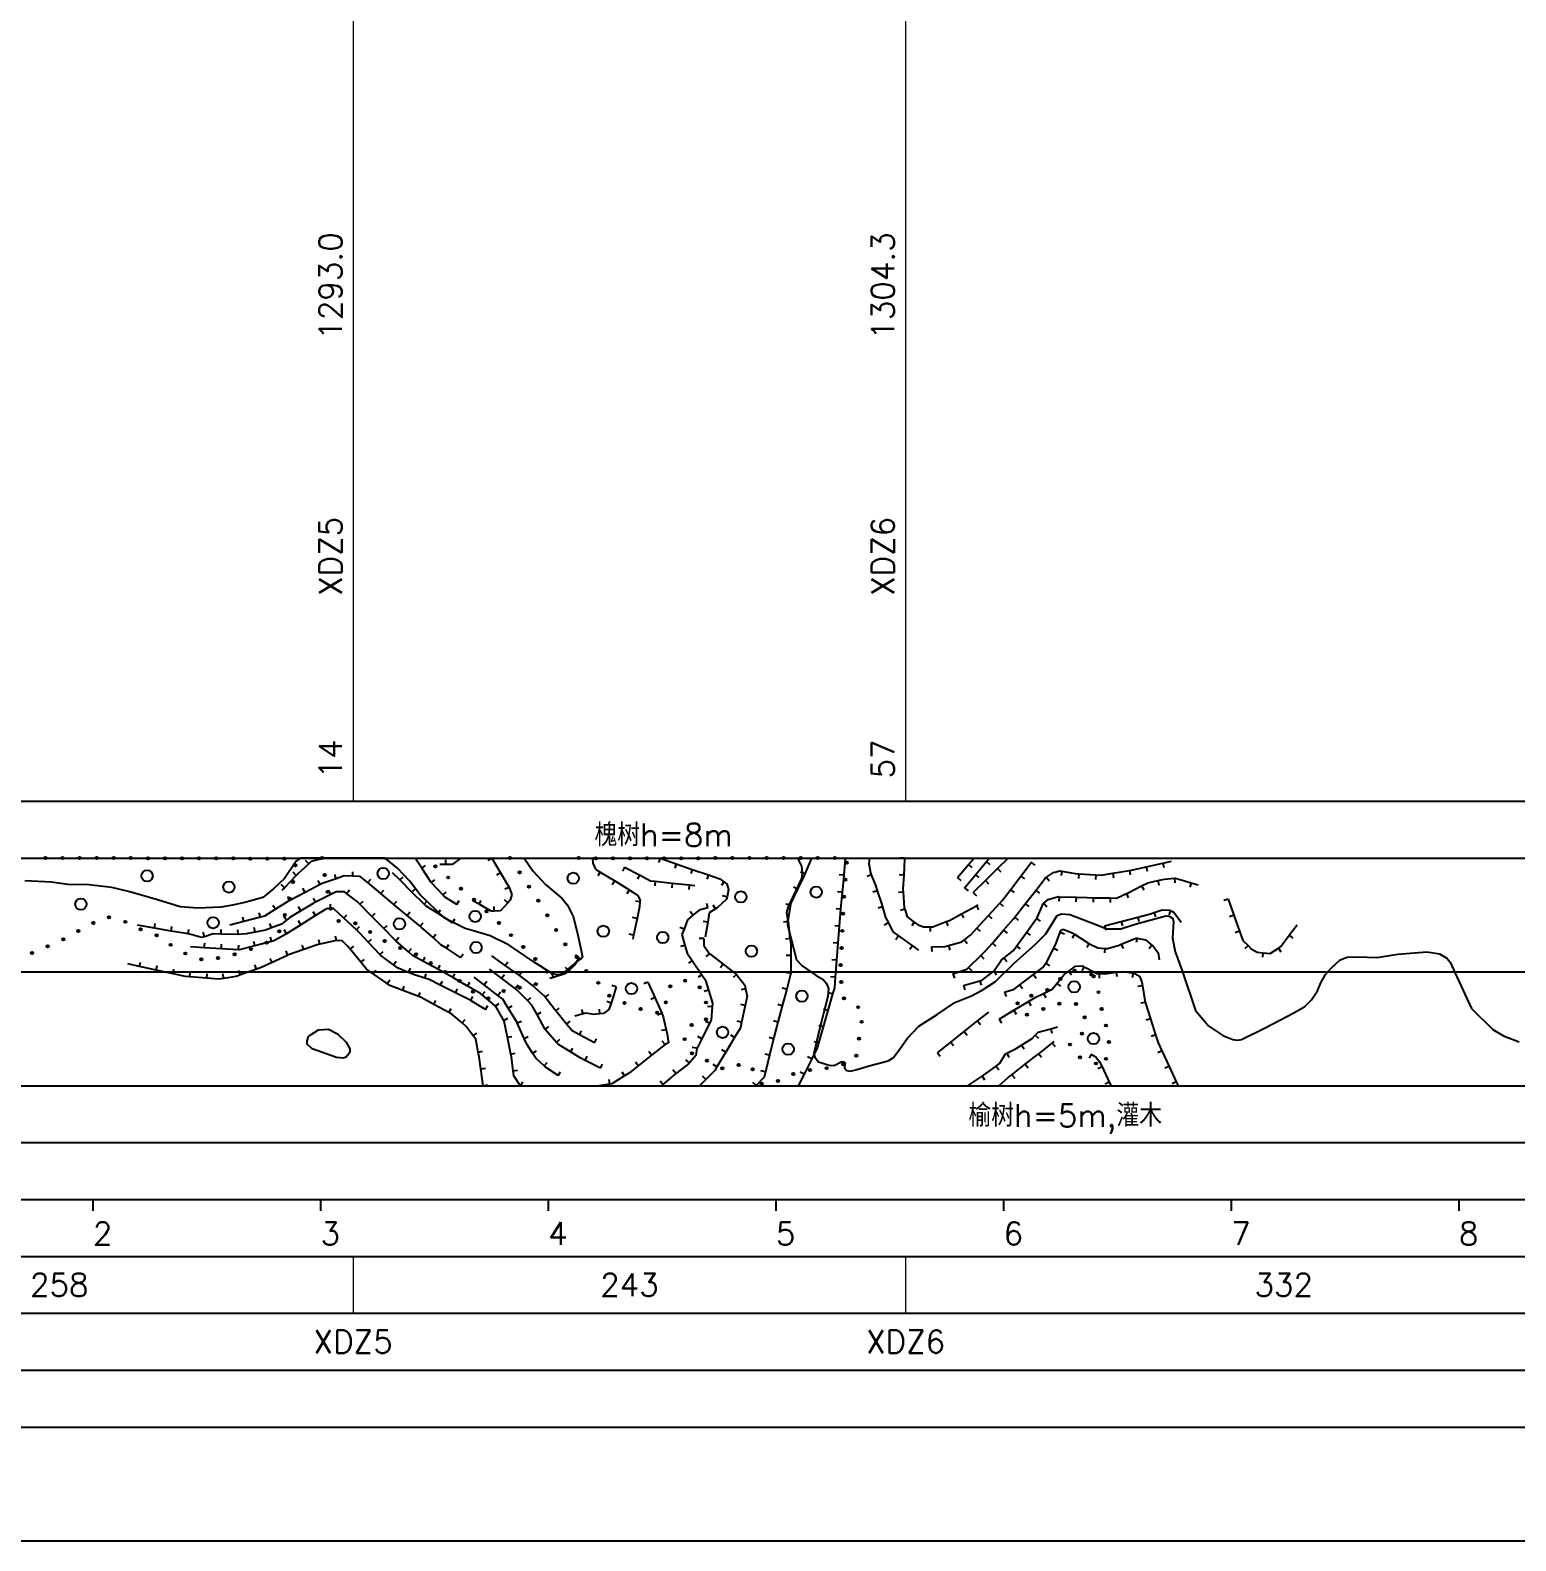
# Model space of a CAD drawing. Extents: x -45 to 720, y -50 to 366.
# Drawn here: x 234.5 to 365, y -50 to 82.8 of the extents above; entities that cross this region are included whole.
import ezdxf
from ezdxf.enums import TextEntityAlignment as Align

# ---------------------------------------------------------------- set-up
doc = ezdxf.new("R2010")
doc.units = 0
for name, color, linetype in [('DGX', 5, 'Continuous'), ('MPLINE', 7, 'Continuous'), ('VEG_PG', 3, 'Continuous'), ('图框', 7, 'Continuous'), ('标尺', 7, 'Continuous'), ('植被', 3, 'Continuous')]:
    doc.layers.add(name, color=color, linetype=linetype)
doc.layers.add('杆塔层', color=1, linetype='Continuous', lineweight=0)
doc.styles.add('SEPECCN', font='txt1.shx', dxfattribs={"bigfont": 'hztxt1.shx'})
doc.styles.get("Standard").update_dxf_attribs({"font": 'txt1.shx', "bigfont": 'hztxt1.shx'})

msp = doc.modelspace()

# ---------------------------------------------------------------- linework, layer by layer
at = {"layer": 'DGX'}
for p, q in [((257.87, 9.74), (256.82, 8.22)), ((258.23, 10), (257.87, 9.74)), ((265.63, 10), (258.23, 10)), ((265.85, 9.86), (265.63, 10)), ((266.77, 9.11), (265.85, 9.86)), ((277.88, 10), (278.65, 8.88)), ((301.89, 10), (302.24, 9.28)), ((236.36, 7.9), (234.01, 7.99)), ((256.82, 8.22), (255.89, 7.32)), ((267.81, 7.99), (266.77, 9.11)), ((268.75, 6.78), (267.81, 7.99)), ((278.65, 8.88), (279.78, 7.66)), ((302.24, 8.2), (301.47, 6.55)), ((302.24, 9.28), (302.32, 8.7)), ((302.32, 8.7), (302.24, 8.2)), ((237.81, 7.67), (236.36, 7.9)), ((239.68, 7.64), (237.81, 7.67)), ((241.65, 7.42), (239.68, 7.64)), ((243.25, 7.04), (241.65, 7.42)), ((245.67, 6.34), (243.25, 7.04)), ((255.89, 7.32), (254.92, 6.54)), ((270.9, 4.72), (268.75, 6.78)), ((279.78, 7.66), (281.24, 6.45)), ((247.66, 5.71), (245.67, 6.34)), ((249.2, 5.6), (247.66, 5.71)), ((251.26, 5.7), (249.2, 5.6)), ((252.26, 5.87), (251.26, 5.7)), ((253.36, 6.1), (252.26, 5.87)), ((254.92, 6.54), (253.36, 6.1)), ((281.24, 6.45), (281.7, 5.87)), ((281.7, 5.87), (282.18, 4.88)), ((300.98, 5.44), (300.94, 5.23)), ((301.09, 5.76), (300.98, 5.44)), ((301.47, 6.55), (301.09, 5.76)), ((272.69, 3.81), (270.9, 4.72)), ((282.18, 4.88), (282.56, 3.37)), ((300.94, 5.23), (301.01, 4.67)), ((301.01, 4.67), (301.03, 4.13)), ((301.03, 4.13), (301.81, 1.07)), ((323.72, 3.35), (324.7, 4.97)), ((324.7, 4.97), (325.1, 5.1)), ((325.1, 5.1), (325.82, 5.05)), ((325.82, 5.05), (327.81, 4.29)), ((327.81, 4.29), (329.07, 3.8)), ((330.29, 3.8), (331.56, 4.2)), ((331.56, 4.2), (334.27, 4.94)), ((334.27, 4.94), (334.56, 4.9)), ((334.56, 4.9), (334.83, 4.71)), ((334.83, 4.71), (334.92, 4.42)), ((334.92, 4.42), (334.84, 2.96)), ((273.51, 3.59), (272.69, 3.81)), ((274.91, 3.16), (273.51, 3.59)), ((276.57, 2.35), (274.91, 3.16)), ((282.56, 3.37), (282.86, 2.03)), ((322.77, 2.4), (323.72, 3.35)), ((329.07, 3.8), (330.29, 3.8)), ((334.84, 2.96), (335.08, 1.77)), ((278.67, 0.92), (276.57, 2.35)), ((282.86, 2.03), (283.01, 1.3)), ((320.89, 0.75), (322.77, 2.4)), ((335.08, 1.77), (335.69, 0.08)), ((352.83, 1.26), (354.65, 1.57)), ((354.65, 1.57), (357.17, 1.77)), ((357.17, 1.77), (358.29, 1.58)), ((358.29, 1.58), (358.93, 1.2)), ((280.37, -0.16), (278.67, 0.92)), ((282.62, 1), (281.22, -0.17)), ((282.92, 1.17), (282.62, 1)), ((283.01, 1.3), (282.92, 1.17)), ((301.81, 1.07), (302.32, 0.52)), ((302.32, 0.52), (303.55, -0.31)), ((319.3, -0.83), (320.89, 0.75)), ((335.69, 0.08), (336.87, -3.38)), ((348.28, -0.24), (348.77, 0.34)), ((348.77, 0.34), (349.57, 1.07)), ((349.57, 1.07), (350.18, 1.29)), ((350.18, 1.29), (351.1, 1.32)), ((351.1, 1.32), (352.83, 1.26)), ((358.93, 1.2), (359.22, 0.86)), ((359.22, 0.86), (359.81, -0.43)), ((280.78, -0.27), (280.37, -0.16)), ((281.04, -0.24), (280.78, -0.27)), ((281.22, -0.17), (281.04, -0.24)), ((303.55, -0.31), (304.15, -0.68)), ((304.15, -0.68), (304.44, -1.02)), ((304.44, -1.02), (304.61, -1.45)), ((318.12, -1.6), (319.3, -0.83)), ((347.57, -1.65), (347.87, -0.97)), ((347.87, -0.97), (348.28, -0.24)), ((359.81, -0.43), (361.12, -3.21)), ((304.56, -2.15), (303.78, -5.26)), ((304.61, -1.45), (304.56, -2.15)), ((315.72, -2.68), (317.19, -2.1)), ((317.19, -2.1), (318.12, -1.6)), ((346.48, -3.03), (347.06, -2.46)), ((347.06, -2.46), (347.57, -1.65)), ((312.56, -4.78), (314.17, -3.75)), ((314.17, -3.75), (315.72, -2.68)), ((336.87, -3.38), (338.04, -4.78)), ((342.97, -4.93), (345.5, -3.6)), ((345.5, -3.6), (346.48, -3.03)), ((361.12, -3.21), (362.98, -5.07)), ((259.1, -5.57), (259.81, -5.08)), ((259.81, -5.08), (260.69, -5.03)), ((260.69, -5.03), (261.48, -5.43)), ((303.78, -5.26), (303.33, -7.17)), ((311.52, -5.85), (312.56, -4.78)), ((338.04, -4.78), (339.25, -5.6)), ((340.9, -5.93), (342.97, -4.93)), ((362.98, -5.07), (363.93, -5.63)), ((258.81, -6.05), (258.93, -5.67)), ((258.81, -6.29), (258.81, -6.05)), ((258.82, -6.35), (258.81, -6.29)), ((259.25, -6.76), (258.82, -6.35)), ((258.93, -5.67), (259.1, -5.52)), ((261.48, -5.43), (262.26, -6.17)), ((262.26, -6.17), (262.57, -6.77)), ((310.86, -6.81), (311.52, -5.85)), ((339.25, -5.6), (340.13, -5.93)), ((340.13, -5.93), (340.55, -6)), ((340.55, -6), (340.9, -5.93)), ((363.93, -5.63), (365.3, -6.14)), ((261.41, -7.52), (259.25, -6.76)), ((262, -7.57), (261.41, -7.52)), ((262.24, -7.5), (262, -7.57)), ((262.58, -7.09), (262.24, -7.5)), ((262.57, -6.77), (262.58, -7.09)), ((303.33, -7.17), (303.41, -7.48)), ((303.41, -7.48), (303.73, -7.89)), ((303.73, -7.89), (304.76, -8.22)), ((305.19, -8.21), (305.73, -7.91)), ((305.73, -7.91), (305.94, -7.88)), ((305.94, -7.88), (306.04, -7.95)), ((306.04, -7.95), (306.1, -7.99)), ((308.2, -8.27), (309.85, -7.83)), ((309.85, -7.83), (310.29, -7.55)), ((310.29, -7.55), (310.86, -6.81)), ((304.76, -8.22), (305.19, -8.21)), ((306.07, -8.13), (306.03, -8.42)), ((306.03, -8.42), (306.2, -8.66)), ((306.1, -7.99), (306.07, -8.13)), ((306.2, -8.66), (306.54, -8.71)), ((306.54, -8.71), (307.02, -8.62)), ((307.02, -8.62), (308.2, -8.27))]:
    msp.add_line(p, q, dxfattribs=at)
at = {"layer": 'MPLINE'}
for p, q in [((258.96, 9.51), (258, 8.62)), ((258.96, 9.51), (258.69, 9.8)), ((259.17, 9.7), (258.96, 9.51)), ((260.35, 10), (259.17, 9.7)), ((268.89, 9.12), (268.31, 10)), ((268.89, 9.12), (269.22, 9.34)), ((271, 9.44), (270.49, 9.43)), ((271, 9.44), (271, 9.84)), ((271.55, 9.45), (271, 9.44)), ((272.32, 10), (271.55, 9.45)), ((275.05, 10), (274.7, 9.8)), ((275.05, 10), (275.81, 8.71)), ((283.89, 10), (283.49, 9.97)), ((283.89, 10), (283.92, 9.55)), ((283.92, 9.55), (284.15, 9.02)), ((289.83, 10), (289.69, 9.62)), ((289.83, 10), (291.24, 9.51)), ((291.24, 9.51), (291.11, 9.13)), ((291.24, 9.51), (292.66, 9.01)), ((303.13, 10), (302.54, 8.62)), ((306.09, 10), (305.96, 8.51)), ((308.23, 10), (308.16, 9.53)), ((308.16, 9.53), (308.31, 8.7)), ((311.3, 10), (310.9, 9.99)), ((311.31, 9.91), (311.23, 8.5)), ((311.3, 10), (311.31, 9.91)), ((315.95, 8.29), (316.92, 9.43)), ((316.92, 9.43), (317.33, 9.92)), ((316.92, 9.43), (317.22, 9.17)), ((317.53, 8.54), (318.49, 9.7)), ((318.49, 9.7), (318.74, 10)), ((318.49, 9.7), (318.8, 9.44)), ((319.48, 9.09), (320.41, 10)), ((321.52, 8.42), (322.43, 9.61)), ((322.43, 9.61), (322.47, 9.66)), ((322.43, 9.61), (322.75, 9.37)), ((332.53, 9.24), (333.99, 9.56)), ((333.99, 9.56), (334.74, 9.73)), ((333.99, 9.56), (334.08, 9.17)), ((257.87, 8.48), (256.83, 7.4)), ((257.87, 8.48), (257.58, 8.76)), ((258, 8.62), (257.87, 8.48)), ((259.96, 7.69), (259.78, 8.04)), ((261.37, 8.19), (260.13, 7.78)), ((261.37, 8.19), (261.25, 8.57)), ((262.06, 8.43), (261.37, 8.19)), ((262.83, 8.41), (262.06, 8.43)), ((262.83, 8.41), (262.85, 8.81)), ((263.48, 8.39), (262.83, 8.41)), ((264.05, 7.94), (263.48, 8.39)), ((264.15, 7.85), (264.41, 8.16)), ((266.97, 8.08), (266.33, 8.71)), ((266.97, 8.08), (267.25, 8.36)), ((268.03, 7.02), (266.97, 8.08)), ((269.72, 7.87), (268.89, 9.12)), ((269.72, 7.87), (270.05, 8.09)), ((275.81, 8.71), (275.47, 8.51)), ((275.81, 8.71), (276.55, 7.48)), ((284.15, 9.02), (284.56, 8.78)), ((284.56, 8.78), (284.35, 8.43)), ((284.56, 8.78), (285.84, 7.99)), ((285.84, 7.99), (285.63, 7.65)), ((285.84, 7.99), (286.93, 7.33)), ((286.71, 9.22), (286.52, 8.86)), ((286.71, 9.22), (288.03, 8.52)), ((288.03, 8.52), (287.85, 8.16)), ((288.03, 8.52), (288.99, 8.01)), ((288.99, 8.01), (289.4, 7.97)), ((292.66, 9.01), (292.53, 8.64)), ((292.66, 9.01), (294.08, 8.52)), ((294.08, 8.52), (293.94, 8.14)), ((294.08, 8.52), (295.09, 8.17)), ((295.09, 8.17), (295.44, 7.92)), ((302.48, 8.48), (301.9, 7.26)), ((302.54, 8.62), (302.17, 8.78)), ((302.54, 8.62), (302.48, 8.48)), ((305.96, 8.51), (305.56, 8.54)), ((305.96, 8.51), (305.84, 7.24)), ((308.38, 8.53), (308.01, 8.38)), ((308.31, 8.7), (308.38, 8.53)), ((308.38, 8.53), (308.77, 7.55)), ((311.23, 8.5), (310.83, 8.53)), ((311.23, 8.5), (311.16, 7.31)), ((315.95, 8.29), (316.25, 8.03)), ((316.58, 7.39), (317.53, 8.54)), ((317.34, 6.99), (318.41, 8.04)), ((317.53, 8.54), (317.84, 8.29)), ((318.41, 8.04), (319.48, 9.09)), ((318.41, 8.04), (318.69, 7.75)), ((319.48, 9.09), (319.76, 8.8)), ((320.61, 7.22), (321.52, 8.42)), ((321.52, 8.42), (321.84, 8.18)), ((322.83, 7.16), (323.69, 8.26)), ((323.69, 8.26), (323.78, 8.32)), ((323.78, 8.32), (324.39, 8.74)), ((323.78, 8.32), (324.01, 7.99)), ((324.39, 8.74), (324.93, 8.89)), ((324.93, 8.89), (325.12, 8.86)), ((325.12, 8.86), (325.05, 8.46)), ((325.12, 8.86), (326.46, 8.63)), ((326.46, 8.63), (326.6, 8.62)), ((326.6, 8.62), (326.58, 8.22)), ((326.6, 8.62), (328.1, 8.53)), ((328.1, 8.53), (328.08, 8.13)), ((328.1, 8.53), (328.57, 8.5)), ((328.57, 8.5), (329.59, 8.67)), ((329.59, 8.67), (331.06, 8.92)), ((329.59, 8.67), (329.65, 8.28)), ((331.06, 8.92), (331.35, 8.97)), ((331.06, 8.92), (331.13, 8.53)), ((331.35, 8.97), (332.53, 9.24)), ((332.53, 9.24), (332.62, 8.85)), ((332.67, 7.84), (333.54, 8.03)), ((333.54, 8.03), (334.13, 8.15)), ((333.54, 8.03), (333.63, 7.63)), ((334.13, 8.15), (335.03, 8.23)), ((335.03, 8.23), (335.06, 7.83)), ((335.03, 8.23), (335.1, 8.23)), ((335.1, 8.23), (336.47, 7.84)), ((256.83, 7.4), (256.54, 7.67)), ((256.83, 7.4), (256.61, 7.17)), ((258.64, 6.98), (257.31, 6.28)), ((258.64, 6.98), (258.45, 7.34)), ((259.96, 7.69), (258.64, 6.98)), ((260.9, 6.81), (259.56, 6.13)), ((260.13, 7.78), (259.96, 7.69)), ((260.9, 6.81), (260.71, 7.16)), ((261.36, 7.04), (260.9, 6.81)), ((262.1, 7.03), (261.36, 7.04)), ((262.29, 6.89), (262.1, 7.03)), ((262.29, 6.89), (262.53, 7.21)), ((263.23, 6.19), (262.29, 6.89)), ((264.15, 7.85), (264.05, 7.94)), ((265.29, 6.88), (264.15, 7.85)), ((265.29, 6.88), (265.55, 7.19)), ((266.05, 6.24), (265.29, 6.88)), ((268.03, 7.02), (268.32, 7.3)), ((269.1, 5.96), (268.03, 7.02)), ((269.77, 7.79), (269.72, 7.87)), ((270.74, 6.77), (269.77, 7.79)), ((270.74, 6.77), (271.03, 7.05)), ((270.9, 6.61), (270.74, 6.77)), ((276.57, 7.42), (276.19, 7.28)), ((276.55, 7.48), (276.57, 7.42)), ((276.57, 7.42), (276.8, 6.8)), ((276.8, 6.8), (276.67, 6.3)), ((287.12, 7.21), (286.9, 6.87)), ((286.93, 7.33), (287.12, 7.21)), ((287.12, 7.21), (287.84, 6.75)), ((287.84, 6.75), (288.08, 6.3)), ((289.4, 7.97), (289.36, 7.57)), ((289.4, 7.97), (290.9, 7.8)), ((290.9, 7.8), (290.85, 7.4)), ((290.9, 7.8), (292.39, 7.64)), ((292.39, 7.64), (292.34, 7.24)), ((292.39, 7.64), (292.89, 7.58)), ((295.44, 7.92), (295.21, 7.6)), ((295.71, 6.59), (295.32, 6.68)), ((295.44, 7.92), (295.69, 7.74)), ((295.69, 7.74), (295.85, 7.25)), ((295.85, 7.25), (295.71, 6.59)), ((301.9, 7.26), (301.29, 5.99)), ((301.9, 7.26), (301.54, 7.44)), ((305.82, 7.01), (305.42, 7.05)), ((305.82, 7.01), (305.69, 5.52)), ((305.84, 7.24), (305.82, 7.01)), ((308.91, 7.13), (308.53, 7.01)), ((308.77, 7.55), (308.91, 7.13)), ((308.91, 7.13), (309.32, 5.92)), ((311.18, 7.01), (310.78, 6.98)), ((311.16, 7.31), (311.18, 7.01)), ((311.18, 7.01), (311.28, 5.64)), ((316.58, 7.39), (316.89, 7.13)), ((317.34, 6.99), (317.62, 6.7)), ((319.91, 6.3), (320.61, 7.22)), ((320.61, 7.22), (320.93, 6.98)), ((321.91, 5.98), (322.83, 7.16)), ((322.83, 7.16), (323.15, 6.92)), ((329.91, 6.49), (330.8, 6.88)), ((330.8, 6.88), (330.96, 6.95)), ((330.8, 6.88), (330.95, 6.51)), ((330.96, 6.95), (332.13, 7.56)), ((332.13, 7.56), (332.67, 7.84)), ((332.13, 7.56), (332.32, 7.2)), ((336.47, 7.84), (336.36, 7.46)), ((336.47, 7.84), (337.1, 7.66)), ((256.03, 5.5), (255.08, 4.91)), ((256.03, 5.5), (255.82, 5.84)), ((257.13, 6.19), (256.03, 5.5)), ((257.31, 6.28), (257.13, 6.64)), ((257.31, 6.28), (257.13, 6.19)), ((258.26, 5.37), (257.3, 4.79)), ((258.26, 5.37), (258.06, 5.71)), ((259.35, 6.02), (258.26, 5.37)), ((259.56, 6.13), (259.35, 6.02)), ((259.56, 6.13), (259.38, 6.48)), ((260.51, 5.55), (259.55, 4.95)), ((260.88, 5.56), (260.51, 5.55)), ((260.88, 5.56), (260.88, 5.96)), ((261.15, 5.56), (260.88, 5.56)), ((262.05, 4.72), (261.15, 5.56)), ((263.46, 5.95), (263.23, 6.19)), ((263.46, 5.95), (263.75, 6.23)), ((264.51, 4.88), (263.46, 5.95)), ((266.44, 5.92), (266.05, 6.24)), ((266.44, 5.92), (266.69, 6.23)), ((267.6, 4.97), (266.44, 5.92)), ((269.1, 5.96), (269.38, 6.25)), ((269.28, 5.78), (269.1, 5.96)), ((270.33, 5.12), (269.28, 5.78)), ((270.33, 5.12), (270.54, 5.45)), ((271.98, 5.93), (270.9, 6.61)), ((271.98, 5.93), (272.19, 6.27)), ((273.92, 5.94), (273.37, 6.25)), ((273.92, 5.94), (274.12, 6.29)), ((275, 5.33), (273.92, 5.94)), ((275.26, 5.34), (275, 5.33)), ((275.26, 5.34), (275.24, 5.74)), ((275.8, 5.36), (275.26, 5.34)), ((276.45, 6.06), (275.8, 5.36)), ((276.45, 6.06), (276.15, 6.33)), ((276.67, 6.3), (276.45, 6.06)), ((288.06, 6.17), (287.67, 6.21)), ((288.01, 5.72), (287.8, 4.69)), ((288.06, 6.17), (288.01, 5.72)), ((288.08, 6.3), (288.06, 6.17)), ((293.25, 5.44), (292.71, 4.99)), ((294.03, 5.63), (293.25, 5.44)), ((294.03, 5.63), (293.93, 6.02)), ((294.7, 5.54), (294.14, 5.2)), ((294.7, 5.54), (294.49, 5.88)), ((294.85, 5.63), (294.7, 5.54)), ((295.67, 6.4), (294.85, 5.63)), ((295.71, 6.59), (295.67, 6.4)), ((301.28, 5.9), (300.88, 5.96)), ((301.28, 5.9), (301.06, 4.48)), ((301.29, 5.99), (301.28, 5.9)), ((305.69, 5.52), (305.3, 5.55)), ((305.69, 5.52), (305.57, 4.02)), ((309.38, 5.71), (308.99, 5.6)), ((309.32, 5.92), (309.38, 5.71)), ((309.38, 5.71), (309.63, 4.79)), ((311.32, 5.51), (310.94, 5.4)), ((311.28, 5.64), (311.32, 5.51)), ((311.32, 5.51), (311.52, 4.83)), ((316.3, 5.1), (317.62, 5.81)), ((317.62, 5.81), (317.76, 5.89)), ((317.62, 5.81), (317.81, 5.46)), ((318.67, 4.95), (319.68, 6.05)), ((319.68, 6.05), (319.91, 6.3)), ((319.68, 6.05), (319.98, 5.78)), ((320.98, 4.8), (321.91, 5.98)), ((321.91, 5.98), (322.22, 5.74)), ((322.91, 4.7), (323.47, 5.98)), ((323.47, 5.98), (323.53, 6.03)), ((323.53, 6.03), (323.91, 6.35)), ((323.53, 6.03), (323.79, 5.72)), ((323.91, 6.35), (324.83, 6.62)), ((324.83, 6.62), (324.88, 6.61)), ((324.88, 6.61), (324.86, 6.21)), ((324.88, 6.61), (326.38, 6.56)), ((326.38, 6.56), (326.36, 6.16)), ((326.38, 6.56), (327.34, 6.53)), ((327.34, 6.53), (327.88, 6.52)), ((327.88, 6.52), (327.87, 6.12)), ((327.88, 6.52), (329.38, 6.5)), ((329.38, 6.5), (329.37, 6.1)), ((329.38, 6.5), (329.91, 6.49)), ((333.23, 5.21), (333.92, 5.45)), ((333.92, 5.45), (334.58, 5.43)), ((334.68, 5.39), (334.52, 5.02)), ((334.58, 5.43), (334.68, 5.39)), ((334.68, 5.39), (334.97, 5.26)), ((339.73, 6.4), (339.35, 6.27)), ((339.73, 6.4), (340.23, 4.99)), ((245.4, 3.85), (243.93, 4.1)), ((245.4, 3.85), (245.47, 4.24)), ((246.88, 3.59), (246.95, 3.99)), ((253.26, 4.44), (252.04, 4.12)), ((253.26, 4.44), (253.16, 4.82)), ((254.71, 4.81), (253.26, 4.44)), ((254.71, 4.81), (254.61, 5.2)), ((255.08, 4.91), (254.71, 4.81)), ((255.69, 3.87), (255.54, 4.24)), ((256.57, 4.21), (255.69, 3.87)), ((257, 4.56), (256.57, 4.21)), ((257, 4.56), (256.76, 4.87)), ((257.3, 4.79), (257, 4.56)), ((258.28, 4.15), (257.01, 3.36)), ((258.28, 4.15), (258.07, 4.49)), ((259.55, 4.95), (258.28, 4.15)), ((258.28, 4.15), (258.28, 4.15)), ((259.55, 4.95), (259.34, 5.29)), ((262.05, 4.72), (262.32, 5.01)), ((263.15, 3.7), (262.05, 4.72)), ((263.15, 3.7), (263.42, 3.99)), ((264.51, 4.88), (264.79, 5.16)), ((265.56, 3.81), (264.51, 4.88)), ((265.56, 3.81), (265.84, 4.09)), ((267.6, 4.97), (267.85, 5.27)), ((268.76, 4.01), (267.6, 4.97)), ((268.76, 4.01), (269.01, 4.32)), ((268.88, 3.91), (268.76, 4.01)), ((271.6, 4.31), (270.33, 5.12)), ((271.6, 4.31), (271.81, 4.65)), ((287.8, 4.69), (287.41, 4.77)), ((287.8, 4.69), (287.49, 3.22)), ((292.24, 4.59), (291.93, 3.76)), ((292.71, 4.99), (292.24, 4.59)), ((292.71, 4.99), (292.46, 5.3)), ((294.01, 4.36), (293.61, 4.42)), ((294.01, 4.36), (293.8, 3.04)), ((294.14, 5.2), (294.01, 4.36)), ((301.07, 4.42), (300.67, 4.37)), ((301.06, 4.48), (301.07, 4.42)), ((301.07, 4.42), (301.24, 2.93)), ((305.57, 4.02), (305.17, 4.06)), ((305.57, 4.02), (305.44, 2.53)), ((309.88, 4.3), (309.52, 4.12)), ((309.63, 4.79), (309.88, 4.3)), ((309.88, 4.3), (310.26, 3.53)), ((311.52, 4.83), (312.16, 4.37)), ((312.16, 4.37), (311.93, 4.05)), ((312.16, 4.37), (312.49, 4.14)), ((312.49, 4.14), (312.98, 3.96)), ((313.78, 3.96), (314.97, 4.42)), ((314.97, 4.42), (315.26, 4.53)), ((314.97, 4.42), (315.11, 4.05)), ((315.26, 4.53), (316.3, 5.1)), ((316.3, 5.1), (316.49, 4.75)), ((317.65, 3.84), (318.67, 4.95)), ((318.67, 4.95), (318.96, 4.68)), ((320, 3.66), (320.87, 4.66)), ((320.87, 4.66), (320.98, 4.8)), ((320.98, 4.8), (321.29, 4.56)), ((322.02, 3.47), (322.89, 4.68)), ((322.89, 4.68), (322.91, 4.7)), ((322.89, 4.68), (323.22, 4.45)), ((328.88, 4.05), (330.33, 4.43)), ((328.88, 4.05), (328.98, 3.66)), ((330.33, 4.43), (331.79, 4.81)), ((330.33, 4.43), (330.44, 4.04)), ((331.79, 4.81), (332.91, 5.1)), ((331.79, 4.81), (331.89, 4.42)), ((332.91, 5.1), (333.23, 5.21)), ((333.23, 5.21), (333.36, 4.83)), ((334.97, 5.26), (335.6, 4.37)), ((340.23, 4.99), (339.86, 4.85)), ((340.23, 4.99), (340.74, 3.57)), ((345.1, 3.22), (345.79, 4.14)), ((246.88, 3.59), (245.4, 3.85)), ((248.36, 3.34), (246.88, 3.59)), ((248.36, 3.34), (248.42, 3.73)), ((248.72, 3.27), (248.36, 3.34)), ((249.55, 3.02), (248.72, 3.27)), ((249.8, 3.09), (249.55, 3.02)), ((249.8, 3.09), (249.68, 3.48)), ((250.58, 3.34), (249.8, 3.09)), ((251.26, 3.33), (250.58, 3.34)), ((251.26, 3.33), (251.27, 3.73)), ((252.74, 3.29), (251.26, 3.33)), ((252.76, 3.29), (252.72, 3.69)), ((252.76, 3.29), (252.74, 3.29)), ((253.47, 3.36), (252.76, 3.29)), ((254.25, 3.5), (253.47, 3.36)), ((254.24, 2.29), (254.14, 2.68)), ((254.25, 3.5), (254.18, 3.89)), ((255.69, 2.67), (254.24, 2.29)), ((255.17, 3.66), (254.25, 3.5)), ((255.69, 3.87), (255.17, 3.66)), ((255.69, 2.67), (255.59, 3.05)), ((255.89, 2.72), (255.69, 2.67)), ((256.6, 3.1), (255.89, 2.72)), ((257.01, 3.36), (256.6, 3.1)), ((257.01, 3.36), (256.8, 3.7)), ((259.94, 2.44), (259.86, 2.83)), ((261.41, 2.76), (259.94, 2.44)), ((261.41, 2.76), (261.32, 3.15)), ((261.9, 2.74), (261.41, 2.76)), ((261.41, 2.76), (261.41, 2.76)), ((262.41, 2.24), (261.9, 2.74)), ((263.47, 3.39), (263.15, 3.7)), ((264.19, 2.62), (263.47, 3.39)), ((264.19, 2.62), (264.48, 2.89)), ((266.5, 2.84), (265.56, 3.81)), ((266.61, 2.74), (266.5, 2.84)), ((266.61, 2.74), (266.88, 3.04)), ((267.73, 1.75), (266.61, 2.74)), ((269.88, 3.02), (268.88, 3.91)), ((269.88, 3.02), (270.14, 3.31)), ((270.57, 2.39), (269.88, 3.02)), ((287.49, 3.22), (287.1, 3.31)), ((287.49, 3.22), (287.42, 2.87)), ((291.93, 3.76), (291.56, 3.9)), ((291.93, 3.76), (291.75, 3.28)), ((291.75, 3.28), (292.01, 2.33)), ((293.66, 2.93), (293.26, 2.93)), ((293.66, 2.93), (293.66, 2.31)), ((301.24, 2.93), (300.84, 2.88)), ((301.24, 2.93), (301.3, 2.41)), ((310.26, 3.53), (310.78, 3.16)), ((310.78, 3.16), (310.55, 2.83)), ((310.78, 3.16), (312.01, 2.29)), ((312.98, 3.96), (313.55, 3.96)), ((313.55, 3.96), (313.55, 3.56)), ((313.55, 3.96), (313.78, 3.96)), ((316.33, 2.64), (316.56, 2.82)), ((316.56, 2.82), (317.12, 3.26)), ((316.56, 2.82), (316.81, 2.51)), ((317.12, 3.26), (317.65, 3.84)), ((317.65, 3.84), (317.95, 3.57)), ((319.02, 2.53), (320, 3.66)), ((320, 3.66), (320.31, 3.4)), ((321.14, 2.25), (322.02, 3.47)), ((322.02, 3.47), (322.34, 3.23)), ((324.63, 2.53), (324.96, 3.49)), ((324.96, 3.49), (325, 3.63)), ((324.96, 3.49), (325.34, 3.36)), ((325, 3.63), (325.23, 3.75)), ((325.23, 3.75), (326.03, 3.44)), ((326.23, 3.31), (326.02, 2.97)), ((326.03, 3.44), (326.23, 3.31)), ((326.23, 3.31), (327.39, 2.56)), ((330.34, 2.43), (331.63, 2.98)), ((331.63, 2.98), (331.73, 2.96)), ((331.73, 2.96), (331.66, 2.57)), ((331.73, 2.96), (332.48, 2.82)), ((332.48, 2.82), (333.04, 2.34)), ((340.74, 3.57), (340.36, 3.44)), ((340.74, 3.57), (341.02, 2.77)), ((341.02, 2.77), (341.48, 2.31)), ((344.36, 2.23), (345.1, 3.22)), ((345.1, 3.22), (345.42, 2.98)), ((249.79, 2.13), (248.58, 2.21)), ((249.79, 2.13), (249.82, 2.53)), ((251.29, 2.04), (249.79, 2.13)), ((251.29, 2.04), (251.31, 2.44)), ((252.78, 1.94), (251.29, 2.04)), ((252.78, 1.94), (252.81, 2.34)), ((252.86, 1.93), (252.78, 1.94)), ((254.24, 2.29), (252.86, 1.93)), ((257.09, 1.45), (255.75, 0.83)), ((257.11, 1.46), (256.97, 1.84)), ((257.11, 1.46), (257.09, 1.45)), ((258.52, 1.96), (257.11, 1.46)), ((258.52, 1.96), (258.39, 2.34)), ((259.7, 2.38), (258.52, 1.96)), ((259.94, 2.44), (259.7, 2.38)), ((262.6, 2.01), (262.41, 2.24)), ((262.6, 2.01), (262.91, 2.27)), ((263.54, 0.85), (262.6, 2.01)), ((265.21, 1.52), (264.19, 2.62)), ((265.21, 1.52), (265.51, 1.8)), ((265.3, 1.43), (265.21, 1.52)), ((266.41, 0.62), (265.3, 1.43)), ((267.73, 1.75), (268, 2.05)), ((268.08, 1.44), (267.73, 1.75)), ((268.99, 0.95), (268.08, 1.44)), ((271.05, 2.08), (270.57, 2.39)), ((271.05, 2.08), (271.26, 2.42)), ((272.3, 1.27), (271.05, 2.08)), ((272.3, 1.27), (272.52, 1.6)), ((276.23, 0.57), (275.06, 1.4)), ((282.73, 1.26), (282.4, 1.47)), ((292.01, 2.33), (291.63, 2.23)), ((292.01, 2.33), (292.2, 1.66)), ((292.2, 1.66), (292.65, 0.99)), ((293.66, 2.31), (294.18, 1.6)), ((294.18, 1.6), (293.86, 1.36)), ((294.18, 1.6), (294.19, 1.58)), ((294.19, 1.58), (295.37, 0.68)), ((301.31, 1.43), (300.91, 1.43)), ((301.3, 2.41), (301.31, 1.43)), ((301.31, 1.43), (301.32, -0.07)), ((305.44, 2.53), (305.04, 2.56)), ((305.37, 1.77), (305.32, 1.03)), ((305.44, 2.53), (305.37, 1.77)), ((312.01, 2.29), (311.77, 1.96)), ((312.01, 2.29), (312.53, 1.92)), ((313.68, 2.2), (314.87, 2.22)), ((313.68, 2.2), (313.69, 1.8)), ((314.87, 2.22), (315.17, 2.31)), ((315.17, 2.31), (316.33, 2.64)), ((315.17, 2.31), (315.28, 1.92)), ((316.92, 0.39), (318, 1.43)), ((318, 1.43), (318.45, 1.87)), ((318, 1.43), (318.28, 1.15)), ((318.45, 1.87), (319.02, 2.53)), ((319.02, 2.53), (319.32, 2.27)), ((320.05, 1.24), (320.87, 1.88)), ((320.87, 1.88), (321.14, 2.25)), ((321.14, 2.25), (321.46, 2.02)), ((323.84, 0.95), (324.41, 2.09)), ((324.41, 2.09), (324.63, 2.53)), ((324.41, 2.09), (324.77, 1.92)), ((327.5, 2.5), (327.32, 2.15)), ((327.39, 2.56), (327.5, 2.5)), ((327.5, 2.5), (328.27, 2.11)), ((328.27, 2.11), (328.9, 2.07)), ((328.9, 2.07), (328.88, 1.67)), ((328.9, 2.07), (329.14, 2.05)), ((329.14, 2.05), (330.16, 2.36)), ((330.16, 2.36), (330.34, 2.43)), ((330.34, 2.43), (330.5, 2.07)), ((333.04, 2.34), (332.78, 2.03)), ((333.04, 2.34), (333.13, 2.25)), ((333.13, 2.25), (333.58, 1.67)), ((333.58, 1.67), (333.67, 1.06)), ((341.48, 2.31), (341.2, 2.03)), ((341.48, 2.31), (341.76, 2.04)), ((341.76, 2.04), (342.27, 1.73)), ((342.27, 1.73), (342.78, 1.68)), ((342.78, 1.68), (342.74, 1.29)), ((342.78, 1.68), (343.42, 1.63)), ((343.42, 1.63), (344.14, 2.09)), ((344.14, 2.09), (344.36, 2.23)), ((344.14, 2.09), (344.36, 1.75)), ((244.1, 0.48), (243.06, 0.71)), ((244.1, 0.48), (244.19, 0.87)), ((245.57, 0.16), (244.1, 0.48)), ((245.57, 0.16), (245.66, 0.55)), ((247.04, -0.16), (245.57, 0.16)), ((247.04, -0.16), (247.12, 0.24)), ((252.96, -0.27), (252.83, 0.11)), ((254.37, 0.23), (252.96, -0.27)), ((254.37, 0.23), (254.24, 0.61)), ((254.73, 0.35), (254.37, 0.23)), ((255.75, 0.83), (254.73, 0.35)), ((255.75, 0.83), (255.58, 1.19)), ((263.54, 0.85), (263.85, 1.1)), ((264.03, 0.24), (263.54, 0.85)), ((264.62, -0.17), (264.03, 0.24)), ((264.62, -0.17), (264.85, 0.16)), ((266.41, 0.62), (266.65, 0.95)), ((266.83, 0.32), (266.41, 0.62)), ((267.74, -0.05), (266.83, 0.32)), ((267.74, -0.05), (267.89, 0.32)), ((268.99, 0.95), (269.18, 1.3)), ((270.31, 0.23), (268.99, 0.95)), ((270.31, 0.23), (270.5, 0.58)), ((270.62, 0.06), (270.31, 0.23)), ((271.62, -0.5), (270.62, 0.06)), ((275.91, -0.56), (274.85, 0.25)), ((276.23, 0.57), (276.46, 0.89)), ((277.45, -0.3), (276.23, 0.57)), ((277.45, -0.3), (277.69, 0.02)), ((281.8, 0.1), (281.52, 0.39)), ((281.8, 0.1), (281.54, -0.15)), ((282.32, 0.6), (281.8, 0.1)), ((282.73, 1.26), (282.32, 0.6)), ((292.65, 0.99), (292.32, 0.77)), ((292.65, 0.99), (293.49, -0.25)), ((295.37, 0.68), (295.12, 0.36)), ((295.37, 0.68), (296.54, -0.22)), ((305.32, 1.03), (304.92, 1.06)), ((305.32, 1.03), (305.21, -0.46)), ((315.55, -0.18), (316.78, 0.25)), ((316.78, 0.25), (316.92, 0.39)), ((316.92, 0.39), (317.2, 0.1)), ((318.15, -0.71), (319.14, 0.06)), ((319.14, 0.06), (319.81, 1.06)), ((319.14, 0.06), (319.39, -0.26)), ((319.14, 0.06), (319.14, 0.06)), ((319.81, 1.06), (320.05, 1.24)), ((320.05, 1.24), (320.29, 0.92)), ((322.62, -0.23), (323.44, 0.39)), ((323.44, 0.39), (323.71, 0.77)), ((323.71, 0.77), (323.84, 0.95)), ((323.71, 0.77), (324.04, 0.54)), ((325.3, -0.26), (325.73, 0.06)), ((325.73, 0.06), (326.32, 0.51)), ((325.73, 0.06), (325.97, -0.26)), ((326.32, 0.51), (326.92, 0.52)), ((327.06, 0.45), (326.88, 0.09)), ((326.92, 0.52), (327.06, 0.45)), ((327.06, 0.45), (327.37, 0.3)), ((327.37, 0.3), (328.18, -0.14)), ((329.95, 0), (330.7, 0.01)), ((330.7, 0.01), (331.39, -0.12)), ((248.15, -0.4), (247.04, -0.16)), ((248.51, -0.43), (248.15, -0.4)), ((248.51, -0.43), (248.54, -0.03)), ((250, -0.55), (248.51, -0.43)), ((250, -0.55), (250.04, -0.16)), ((251.04, -0.64), (250, -0.55)), ((251.49, -0.57), (251.04, -0.64)), ((251.49, -0.57), (251.43, -0.18)), ((252.6, -0.4), (251.49, -0.57)), ((252.96, -0.27), (252.6, -0.4)), ((265.85, -1.03), (264.62, -0.17)), ((265.85, -1.03), (266.08, -0.7)), ((266.08, -1.19), (265.85, -1.03)), ((267.22, -1.63), (266.08, -1.19)), ((267.22, -1.63), (267.36, -1.26)), ((268.25, -0.26), (267.74, -0.05)), ((269.15, -0.55), (268.25, -0.26)), ((269.15, -0.55), (269.27, -0.17)), ((269.53, -0.67), (269.15, -0.55)), ((270.52, -1.17), (269.53, -0.67)), ((270.52, -1.17), (270.7, -0.81)), ((271.86, -1.84), (270.52, -1.17)), ((271.62, -0.5), (271.81, -0.16)), ((272.92, -1.25), (271.62, -0.5)), ((272.92, -1.25), (273.12, -0.9)), ((274.05, -1.89), (272.92, -1.25)), ((274.37, -1.14), (273.5, -0.47)), ((274.37, -1.14), (274.62, -0.82)), ((275.56, -2.06), (274.37, -1.14)), ((275.91, -0.56), (276.15, -0.24)), ((277.1, -1.47), (275.91, -0.56)), ((277.1, -1.47), (277.35, -1.15)), ((278.16, -0.81), (277.45, -0.3)), ((278.64, -1.22), (278.16, -0.81)), ((278.64, -1.22), (278.9, -0.92)), ((279.66, -2.12), (278.64, -1.22)), ((280.45, -0.48), (280.13, -0.57)), ((280.45, -0.48), (280.33, -0.09)), ((281.54, -0.15), (280.45, -0.48)), ((285.97, -1.3), (285.58, -1.2)), ((285.97, -1.3), (285.72, -2.19)), ((288.76, -0.89), (288.39, -1.05)), ((288.76, -0.89), (289.27, -2.05)), ((293.49, -0.25), (293.16, -0.47)), ((293.49, -0.25), (293.81, -0.72)), ((293.81, -0.72), (294.08, -1.61)), ((296.55, -0.24), (296.24, -0.48)), ((296.54, -0.22), (296.55, -0.24)), ((296.55, -0.24), (297.27, -1.16)), ((297.27, -1.16), (297.34, -1.49)), ((301.32, -0.07), (300.92, -0.07)), ((301.32, -0.12), (300.95, -1.52)), ((301.32, -0.07), (301.32, -0.12)), ((305.21, -0.46), (304.81, -0.43)), ((305.21, -0.46), (305.14, -1.39)), ((315.55, -0.18), (315.68, -0.56)), ((316.47, -1.2), (317.91, -0.78)), ((316.47, -1.2), (316.59, -1.58)), ((317.91, -0.78), (318.15, -0.71)), ((317.91, -0.78), (318.03, -1.16)), ((320.93, -1.51), (321.42, -1.14)), ((321.42, -1.14), (322.62, -0.23)), ((321.42, -1.14), (321.66, -1.46)), ((322.62, -0.23), (322.86, -0.55)), ((324.28, -1.51), (324.69, -1.01)), ((324.69, -1.01), (325.3, -0.26)), ((324.69, -1.01), (325, -1.26)), ((328.18, -0.14), (328.41, -0.15)), ((328.41, -0.15), (328.39, -0.55)), ((328.41, -0.15), (328.89, -0.17)), ((328.89, -0.17), (329.9, -0.01)), ((329.9, -0.01), (329.95, 0)), ((329.9, -0.01), (329.96, -0.41)), ((331.39, -0.12), (331.31, -0.51)), ((331.39, -0.12), (331.52, -0.15)), ((331.52, -0.15), (331.95, -0.37)), ((332.2, -1.21), (331.81, -1.27)), ((331.95, -0.37), (332.15, -0.91)), ((332.15, -0.91), (332.2, -1.21)), ((332.2, -1.21), (332.45, -2.69)), ((268.62, -2.17), (267.22, -1.63)), ((268.62, -2.17), (268.76, -1.8)), ((268.84, -2.26), (268.62, -2.17)), ((269.95, -2.86), (268.84, -2.26)), ((269.95, -2.86), (270.14, -2.51)), ((271.86, -1.84), (272.04, -1.48)), ((273.2, -2.52), (271.86, -1.84)), ((273.2, -2.52), (273.38, -2.16)), ((273.23, -2.53), (273.2, -2.52)), ((274.48, -3.3), (273.23, -2.53)), ((274.2, -2.02), (274.05, -1.89)), ((274.2, -2.02), (274.46, -1.71)), ((275.35, -2.97), (274.2, -2.02)), ((275.56, -2.06), (275.81, -1.74)), ((276.01, -2.4), (275.56, -2.06)), ((276.49, -3.2), (276.01, -2.4)), ((277.31, -1.63), (277.1, -1.47)), ((278.17, -2.52), (277.31, -1.63)), ((278.17, -2.52), (278.46, -2.25)), ((278.55, -2.93), (278.17, -2.52)), ((279.74, -2.23), (279.66, -2.12)), ((279.74, -2.23), (280.06, -1.99)), ((280.6, -3.35), (279.74, -2.23)), ((285.53, -2.74), (285.15, -2.6)), ((285.72, -2.19), (285.53, -2.74)), ((289.37, -2.26), (289, -2.42)), ((289.27, -2.05), (289.37, -2.26)), ((289.37, -2.26), (289.97, -3.64)), ((294.08, -1.61), (293.69, -1.73)), ((294.08, -1.61), (294.42, -2.75)), ((297.34, -1.49), (296.95, -1.57)), ((297.48, -2.12), (297.3, -2.95)), ((297.34, -1.49), (297.48, -2.12)), ((300.95, -1.52), (300.56, -1.42)), ((300.95, -1.52), (300.56, -2.97)), ((304.98, -1.94), (304.57, -3.38)), ((304.98, -1.94), (304.6, -1.83)), ((305.14, -1.39), (304.98, -1.94)), ((320.09, -1.79), (320.93, -1.51)), ((320.09, -1.79), (320.22, -2.17)), ((320.91, -3.37), (322.2, -2.6)), ((322.2, -2.6), (322.77, -2.26)), ((322.2, -2.6), (322.4, -2.94)), ((322.77, -2.26), (323.52, -1.89)), ((323.52, -1.89), (324.28, -1.51)), ((323.52, -1.89), (323.7, -2.25)), ((271.27, -3.57), (269.95, -2.86)), ((271.27, -3.57), (271.46, -3.22)), ((271.53, -3.71), (271.27, -3.57)), ((272.45, -4.49), (271.53, -3.71)), ((274.48, -3.3), (274.69, -2.95)), ((275.36, -2.98), (275.35, -2.97)), ((275.36, -2.98), (275.7, -2.78)), ((276.1, -4.28), (275.36, -2.98)), ((276.49, -3.2), (276.84, -2.99)), ((277.26, -4.45), (276.49, -3.2)), ((279.02, -3.74), (278.55, -2.93)), ((279.02, -3.74), (279.37, -3.54)), ((279.06, -3.8), (279.02, -3.74)), ((279.69, -5.01), (279.06, -3.8)), ((280.66, -3.42), (280.6, -3.35)), ((280.66, -3.42), (280.97, -3.17)), ((281.61, -4.58), (280.66, -3.42)), ((283.06, -3.69), (282.34, -3.88)), ((283.06, -3.69), (282.96, -3.3)), ((283.31, -3.62), (283.06, -3.69)), ((284.02, -3.73), (283.31, -3.62)), ((284.54, -3.68), (284.02, -3.73)), ((284.54, -3.68), (284.51, -3.28)), ((284.85, -3.65), (284.54, -3.68)), ((285.32, -3.31), (284.85, -3.65)), ((285.53, -2.74), (285.32, -3.31)), ((289.97, -3.64), (289.6, -3.8)), ((289.97, -3.64), (290.11, -3.96)), ((290.11, -3.96), (290.35, -5.08)), ((294.4, -3.06), (294, -3.03)), ((294.4, -3.06), (294.32, -4.23)), ((294.42, -2.75), (294.4, -3.06)), ((297.3, -2.95), (296.91, -2.87)), ((297.3, -2.95), (296.99, -4.42)), ((300.56, -2.97), (300.18, -2.86)), ((300.56, -2.97), (300.18, -4.42)), ((304.57, -3.38), (304.16, -4.82)), ((304.57, -3.38), (304.19, -3.27)), ((317.72, -4.31), (318.71, -3.53)), ((319.62, -4.14), (320.91, -3.37)), ((320.91, -3.37), (321.11, -3.71)), ((332.45, -2.69), (332.06, -2.75)), ((332.45, -2.69), (332.46, -2.74)), ((332.46, -2.74), (332.9, -4.12)), ((272.45, -4.49), (272.71, -4.18)), ((272.8, -4.79), (272.45, -4.49)), ((273.42, -5.63), (272.8, -4.79)), ((276.1, -4.28), (276.44, -4.08)), ((276.12, -4.32), (276.1, -4.28)), ((276.41, -5.75), (276.12, -4.32)), ((277.27, -4.48), (277.26, -4.45)), ((277.27, -4.48), (277.64, -4.32)), ((277.89, -5.85), (277.27, -4.48)), ((279.74, -5.06), (279.69, -5.01)), ((279.74, -5.06), (280.04, -4.8)), ((280.73, -6.19), (279.74, -5.06)), ((281.61, -4.58), (281.92, -4.32)), ((282.11, -5.18), (281.61, -4.58)), ((282.74, -5.52), (282.11, -5.18)), ((282.74, -5.52), (282.93, -5.17)), ((290.35, -5.08), (289.96, -5.16)), ((290.35, -5.08), (290.44, -5.48)), ((294.17, -4.52), (293.5, -5.87)), ((294.17, -4.52), (293.81, -4.35)), ((294.32, -4.23), (294.17, -4.52)), ((296.89, -4.91), (296.37, -5.77)), ((296.99, -4.42), (296.6, -4.34)), ((296.99, -4.42), (296.89, -4.91)), ((300.18, -4.42), (299.79, -4.31)), ((300.18, -4.42), (299.82, -5.76)), ((304.16, -4.82), (303.75, -6.27)), ((304.16, -4.82), (303.78, -4.71)), ((315.37, -6.17), (316.54, -5.24)), ((316.54, -5.24), (317.72, -4.31)), ((316.54, -5.24), (316.79, -5.55)), ((317.72, -4.31), (317.97, -4.63)), ((319.62, -4.14), (319.83, -4.48)), ((322.79, -5.55), (323.05, -5.29)), ((323.05, -5.29), (324.15, -4.99)), ((324.15, -4.99), (324.74, -4.83)), ((324.15, -4.99), (324.25, -5.38)), ((332.9, -4.12), (332.52, -4.24)), ((332.9, -4.12), (333.36, -5.54)), ((273.42, -5.63), (273.74, -5.39)), ((273.63, -5.92), (273.42, -5.63)), ((273.85, -7.04), (273.63, -5.92)), ((276.41, -5.75), (276.8, -5.67)), ((276.71, -7.22), (276.41, -5.75)), ((277.89, -5.85), (278.25, -5.69)), ((278.12, -6.36), (277.89, -5.85)), ((278.62, -7.15), (278.12, -6.36)), ((280.73, -6.19), (281.03, -5.92)), ((280.9, -6.38), (280.73, -6.19)), ((281.95, -7.03), (280.9, -6.38)), ((284.06, -6.23), (282.74, -5.52)), ((284.06, -6.23), (284.25, -5.88)), ((290.26, -6.39), (289.08, -7.32)), ((290.26, -6.39), (290.01, -6.08)), ((290.33, -6.34), (290.26, -6.39)), ((290.56, -6.22), (290.33, -6.34)), ((290.44, -5.48), (290.56, -6.22)), ((293.5, -5.87), (293.08, -6.71)), ((293.5, -5.87), (293.14, -5.69)), ((296.37, -5.77), (295.6, -7.05)), ((296.37, -5.77), (296.03, -5.56)), ((299.79, -5.87), (299.41, -5.77)), ((299.79, -5.87), (299.44, -7.32)), ((299.82, -5.76), (299.79, -5.87)), ((303.65, -6.61), (303.15, -7.63)), ((303.75, -6.27), (303.37, -6.16)), ((303.75, -6.27), (303.65, -6.61)), ((314.19, -7.1), (315.37, -6.17)), ((315.37, -6.17), (315.61, -6.48)), ((321.12, -6.74), (321.59, -6.43)), ((321.59, -6.43), (322.5, -5.85)), ((321.59, -6.43), (321.81, -6.77)), ((322.5, -5.85), (322.79, -5.55)), ((322.79, -5.55), (323.08, -5.83)), ((323.1, -7.19), (324.27, -6.26)), ((324.27, -6.26), (324.44, -6.12)), ((324.27, -6.26), (324.52, -6.57)), ((333.36, -5.54), (332.98, -5.67)), ((333.36, -5.54), (333.59, -6.24)), ((333.59, -6.24), (333.91, -6.94)), ((273.85, -7.04), (274.24, -6.96)), ((273.93, -7.46), (273.85, -7.04)), ((274.08, -8.52), (273.93, -7.46)), ((276.71, -7.22), (277.1, -7.14)), ((276.76, -7.46), (276.71, -7.22)), ((276.92, -8.7), (276.76, -7.46)), ((278.62, -7.15), (278.96, -6.94)), ((278.91, -7.59), (278.62, -7.15)), ((279.63, -8.25), (278.91, -7.59)), ((279.63, -8.25), (279.9, -7.95)), ((281.95, -7.03), (282.16, -6.69)), ((282.8, -7.56), (281.95, -7.03)), ((283.25, -7.78), (282.8, -7.56)), ((283.25, -7.78), (283.43, -7.42)), ((284.59, -8.45), (283.25, -7.78)), ((287.91, -8.26), (287.66, -7.94)), ((289.08, -7.32), (287.91, -8.26)), ((289.08, -7.32), (288.84, -7.01)), ((292.4, -8), (292.09, -7.74)), ((292.96, -7.34), (292.4, -8)), ((293.05, -6.71), (292.66, -6.65)), ((293.05, -6.71), (292.96, -7.34)), ((295.6, -7.05), (294.82, -8.33)), ((295.6, -7.05), (295.26, -6.84)), ((299.44, -7.32), (299.05, -7.23)), ((299.44, -7.32), (299.08, -8.78)), ((303.15, -7.63), (302.48, -8.98)), ((303.15, -7.63), (302.79, -7.46)), ((314.19, -7.1), (314.44, -7.41)), ((319.68, -8.03), (320.17, -7.21)), ((320.17, -7.21), (320.28, -7.15)), ((320.28, -7.15), (321.12, -6.74)), ((320.28, -7.15), (320.46, -7.51)), ((321.91, -8.11), (322.7, -7.5)), ((322.7, -7.5), (323.1, -7.19)), ((323.1, -7.19), (323.34, -7.5)), ((327.71, -7.23), (327.51, -7.57)), ((327.71, -7.23), (328.11, -7.47)), ((328.11, -7.47), (328.43, -7.91)), ((328.43, -7.91), (328.65, -8.35)), ((333.91, -6.94), (333.55, -7.11)), ((333.91, -6.94), (334.54, -8.3)), ((274.08, -8.52), (274.48, -8.46)), ((274.3, -10), (274.08, -8.52)), ((276.92, -8.7), (277.31, -8.65)), ((276.97, -9.12), (276.92, -8.7)), ((277.55, -9.98), (276.97, -9.12)), ((279.76, -8.37), (279.63, -8.25)), ((280.86, -9.11), (279.76, -8.37)), ((280.86, -9.11), (281.08, -8.78)), ((284.59, -8.45), (284.77, -8.1)), ((286.7, -9.14), (285.58, -9.85)), ((286.7, -9.14), (286.49, -8.8)), ((287.13, -8.88), (286.7, -9.14)), ((287.91, -8.26), (287.13, -8.88)), ((291.22, -8.93), (290.08, -9.9)), ((291.22, -8.93), (290.96, -8.62)), ((291.3, -8.86), (291.22, -8.93)), ((292.32, -8.09), (291.3, -8.86)), ((292.4, -8), (292.32, -8.09)), ((293.84, -9.46), (293.55, -9.17)), ((294.63, -8.66), (293.84, -9.46)), ((294.82, -8.33), (294.48, -8.13)), ((294.82, -8.33), (294.63, -8.66)), ((298.97, -9.26), (298.27, -9.99)), ((299.08, -8.78), (298.69, -8.69)), ((299.08, -8.78), (298.97, -9.26)), ((302.48, -8.98), (301.97, -10)), ((302.48, -8.98), (302.12, -8.8)), ((316.88, -9.99), (318.12, -9.15)), ((318.12, -9.15), (318.61, -8.82)), ((318.12, -9.15), (318.34, -9.48)), ((318.61, -8.82), (319.34, -8.28)), ((319.34, -8.28), (319.68, -8.03)), ((319.34, -8.28), (319.58, -8.6)), ((319.58, -10), (320.44, -9.26)), ((320.44, -9.26), (320.73, -9.04)), ((320.73, -9.04), (321.91, -8.11)), ((320.73, -9.04), (320.98, -9.35)), ((321.91, -8.11), (322.16, -8.43)), ((328.65, -8.35), (328.28, -8.52)), ((328.65, -8.35), (329.29, -9.7)), ((334.54, -8.3), (334.18, -8.47)), ((334.54, -8.3), (335.17, -9.66)), ((274.3, -10), (274.7, -9.94)), ((277.58, -10), (277.55, -9.98)), ((277.58, -10), (277.78, -9.65)), ((285.41, -9.87), (284.46, -10)), ((285.41, -9.87), (285.35, -9.47)), ((285.58, -9.85), (285.41, -9.87)), ((290.08, -9.9), (289.82, -9.59)), ((290.08, -9.9), (289.95, -10)), ((293.84, -9.46), (293.3, -10)), ((298.27, -9.99), (297.98, -9.71)), ((298.27, -9.99), (298.26, -10)), ((316.88, -9.99), (316.88, -10)), ((329.29, -9.7), (328.93, -9.88)), ((329.29, -9.7), (329.44, -10)), ((335.17, -9.66), (334.81, -9.83)), ((335.17, -9.66), (335.33, -10))]:
    msp.add_line(p, q, dxfattribs=at)
at = {"layer": 'VEG_PG'}
for centre, radius in [((235.83, 10), 0.1), ((237.33, 10), 0.1), ((238.83, 10), 0.1), ((240.33, 10), 0.1), ((241.83, 10), 0.1), ((243.33, 10), 0.1), ((244.83, 9.99), 0.1), ((246.33, 9.99), 0.1), ((247.83, 9.98), 0.1), ((249.33, 9.98), 0.1), ((250.83, 9.97), 0.1), ((252.33, 9.97), 0.1), ((253.83, 9.96), 0.1), ((255.33, 9.96), 0.1), ((256.83, 9.95), 0.1), ((257.79, 9.37), 0.1), ((260.13, 10), 0.1), ((270.09, 9.29), 0.1), ((276.65, 10), 0.1), ((282.68, 10), 0.1), ((284.18, 9.98), 0.1), ((285.68, 9.97), 0.1), ((287.18, 9.97), 0.1), ((288.68, 9.98), 0.1), ((290.18, 9.98), 0.1), ((291.68, 9.99), 0.1), ((293.18, 9.99), 0.1), ((294.68, 10), 0.1), ((296.18, 10), 0.1), ((297.68, 10), 0.1), ((299.18, 10), 0.1), ((300.68, 10), 0.1), ((302.18, 10), 0.1), ((303.68, 10), 0.1), ((305.18, 10), 0.1), ((306.23, 9.59), 0.1), ((244.76, 8.44), 0.5), ((257.59, 7.89), 0.1), ((260.37, 8.52), 0.1), ((265.51, 8.65), 0.5), ((271.21, 8.3), 0.1), ((277.48, 8.75), 0.1), ((282.2, 8.23), 0.5), ((306.09, 8.1), 0.1), ((251.95, 7.46), 0.5), ((260.61, 7.04), 0.1), ((272.34, 7.31), 0.1), ((278.31, 7.5), 0.1), ((296.92, 6.59), 0.5), ((303.55, 7.02), 0.5), ((305.98, 6.61), 0.1), ((238.95, 5.96), 0.5), ((257.28, 6.43), 0.1), ((260.88, 5.56), 0.1), ((273.58, 4.88), 0.5), ((273.48, 6.34), 0.1), ((274.59, 5.33), 0.1), ((279.14, 6.25), 0.1), ((240.04, 4.29), 0.1), ((241.41, 4.79), 0.1), ((242.85, 4.4), 0.1), ((250.56, 4.32), 0.5), ((256.86, 4.99), 0.1), ((261.58, 4.47), 0.1), ((263.06, 4.26), 0.1), ((266.93, 4.22), 0.5), ((275.67, 4.29), 0.1), ((279.92, 4.97), 0.1), ((284.84, 3.57), 0.5), ((305.9, 5.11), 0.1), ((237.4, 2.86), 0.1), ((238.71, 3.6), 0.1), ((244.19, 3.74), 0.1), ((245.6, 3.21), 0.1), ((255.26, 2.58), 0.1), ((256.39, 3.56), 0.1), ((264.36, 3.5), 0.1), ((265.63, 2.71), 0.1), ((276.74, 3.23), 0.1), ((280.7, 3.69), 0.1), ((290.06, 3.02), 0.5), ((305.83, 3.61), 0.1), ((234.66, 1.65), 0.1), ((236.03, 2.25), 0.1), ((246.84, 2.38), 0.1), ((248.13, 1.62), 0.1), ((250.99, 1.23), 0.1), ((252.46, 1.55), 0.1), ((253.88, 2), 0.1), ((267, 2.1), 0.1), ((268.39, 1.55), 0.1), ((273.66, 2.14), 0.5), ((277.81, 2.18), 0.1), ((281.5, 2.42), 0.1), ((282.49, 1.3), 0.1), ((297.85, 1.82), 0.5), ((305.77, 2.11), 0.1), ((249.53, 1.11), 0.1), ((269.69, 0.79), 0.1), ((270.96, 0), 0.1), ((278.88, 1.13), 0.1), ((279.88, 0.03), 0.1), ((283.35, 0.09), 0.1), ((305.7, 0.61), 0.1), ((326.25, 0.11), 0.1), ((272.23, -0.8), 0.1), ((277.49, -1.38), 0.1), ((278.93, -1.08), 0.1), ((284.41, -0.96), 0.1), ((287.31, -1.47), 0.5), ((290.72, -1.28), 0.1), ((292.03, -0.77), 0.1), ((293.31, -1.36), 0.1), ((305.74, -0.88), 0.1), ((324.98, -0.62), 0.1), ((326.2, -1.31), 0.5), ((327.7, -0.23), 0.1), ((327.91, -0.39), 0.1), ((273.4, -1.74), 0.1), ((274.74, -2.33), 0.1), ((276.09, -1.69), 0.1), ((285.37, -2.1), 0.1), ((286.7, -2.74), 0.1), ((290.33, -2.67), 0.1), ((293.85, -2.69), 0.1), ((302.29, -2.13), 0.5), ((305.99, -2.32), 0.1), ((322.44, -2.1), 0.1), ((323.85, -1.6), 0.1), ((328.34, -1.78), 0.1), ((288.11, -3.25), 0.1), ((289.57, -3.59), 0.1), ((307.23, -3.1), 0.1), ((321.24, -2.77), 0.1), ((322.07, -3.77), 0.1), ((323.49, -3.27), 0.1), ((324.9, -2.78), 0.1), ((326.37, -2.83), 0.1), ((327.13, -3.99), 0.1), ((328.63, -3.25), 0.1), ((292.6, -4.66), 0.1), ((293.85, -4.18), 0.1), ((295.32, -5.31), 0.5), ((307.53, -4.39), 0.1), ((328.99, -4.71), 0.1), ((291.99, -5.91), 0.1), ((301.08, -6.79), 0.5), ((307.3, -5.87), 0.1), ((325.84, -6.38), 0.1), ((326.9, -5.44), 0.1), ((327.9, -5.86), 0.5), ((329.26, -6.16), 0.1), ((292.62, -7.15), 0.1), ((293.96, -7.81), 0.1), ((307.06, -7.35), 0.1), ((326.72, -7.51), 0.1), ((328.13, -8.05), 0.1), ((329, -7.64), 0.1), ((295.29, -8.48), 0.1), ((296.73, -8.18), 0.1), ((297.95, -8.57), 0.1), ((301.54, -8.97), 0.1), ((302.99, -8.61), 0.1), ((304.47, -8.46), 0.1), ((305.93, -8.12), 0.1), ((298.76, -9.82), 0.1), ((300.18, -9.6), 0.1)]:
    msp.add_circle(centre, radius, dxfattribs=at)
at = {"layer": '图框', "color": 7, "linetype": 'Continuous'}
for p, q in [((-45, 15), (720, 15)), ((0, 10), (720, 10)), ((0, 0), (720, 0)), ((0, -10), (720, -10)), ((-45, -15), (720, -15)), ((-45, -20), (720, -20)), ((-45, -25), (720, -25)), ((-45, -30), (720, -30)), ((-45, -35), (720, -35)), ((-45, -40), (720, -40)), ((-45, -50), (720, -50))]:
    msp.add_line(p, q, dxfattribs=at)
at = {"layer": '杆塔层', "color": 3}
for p, q in [((311.4, 213.51), (311.4, 15)), ((311.4, 213.51), (311.4, 15)), ((262.87, 190.94), (262.87, 15)), ((262.87, 190.94), (262.87, 15)), ((262.87, -25), (262.87, -30)), ((262.87, -25), (262.87, -30)), ((311.4, -25), (311.4, -30)), ((311.4, -25), (311.4, -30))]:
    msp.add_line(p, q, dxfattribs=at)
at = {"layer": '标尺', "color": 7, "linetype": 'Continuous'}
for p, q in [((240, -20), (240, -21)), ((260, -20), (260, -21)), ((280, -20), (280, -21)), ((300, -20), (300, -21)), ((320, -20), (320, -21)), ((340, -20), (340, -21)), ((360, -20), (360, -21))]:
    msp.add_line(p, q, dxfattribs=at)

# ---------------------------------------------------------------- texts
at = {"layer": '杆塔层', "color": 3, "linetype": 'Continuous'}
for s, p in [('1293.0', (261.87, 65)), ('1304.3', (310.4, 65)), ('XDZ5', (261.87, 40)), ('XDZ6', (310.4, 40))]:
    msp.add_text(s, height=2, rotation=90, dxfattribs=at).set_placement(p, align=Align.RIGHT)
at = {"layer": '杆塔层', "color": 3}
for s, p in [('1293.0', (261.87, 65)), ('1304.3', (310.4, 65)), ('XDZ5', (261.87, 40)), ('XDZ6', (310.4, 40))]:
    msp.add_text(s, height=2, rotation=90, dxfattribs=at).set_placement(p, align=Align.RIGHT)
at = {"layer": '杆塔层', "color": 3, "linetype": 'Continuous'}
for s, p in [('14', (261.87, 17)), ('57', (310.4, 17))]:
    msp.add_text(s, height=2, rotation=90, dxfattribs=at).set_placement(p)
at = {"layer": '杆塔层', "color": 3}
for s, p in [('14', (261.87, 17)), ('57', (310.4, 17))]:
    msp.add_text(s, height=2, rotation=90, dxfattribs=at).set_placement(p)
at = {"layer": '杆塔层', "color": 3, "linetype": 'Continuous'}
for s, p in [('258', (237.05, -27.5)), ('243', (287.14, -27.5)), ('332', (344.61, -27.5)), ('XDZ5', (262.87, -32.5)), ('XDZ6', (311.4, -32.5))]:
    msp.add_text(s, height=2, dxfattribs=at).set_placement(p, align=Align.MIDDLE_CENTER)
at = {"layer": '杆塔层', "color": 3}
for s, p in [('258', (237.05, -27.5)), ('243', (287.14, -27.5)), ('332', (344.61, -27.5)), ('XDZ5', (262.87, -32.5)), ('XDZ6', (311.4, -32.5))]:
    msp.add_text(s, height=2, dxfattribs=at).set_placement(p, align=Align.MIDDLE_CENTER)
at = {"layer": '标尺', "color": 7, "linetype": 'Continuous'}
for s, p in [('2', (240, -24)), ('3', (260, -24)), ('4', (280, -24)), ('5', (300, -24)), ('6', (320, -24)), ('7', (340, -24)), ('8', (360, -24))]:
    msp.add_text(s, height=2, dxfattribs=at).set_placement(p)
at = {"layer": '植被', "linetype": 'Continuous', "style": 'SEPECCN'}
for s, p in [('槐树h=8m', (284.07, 11.04)), ('榆树h=5m,灌木', (316.92, -13.61))]:
    msp.add_text(s, height=2, dxfattribs=at).set_placement(p)

doc.saveas('drawing.dxf')
